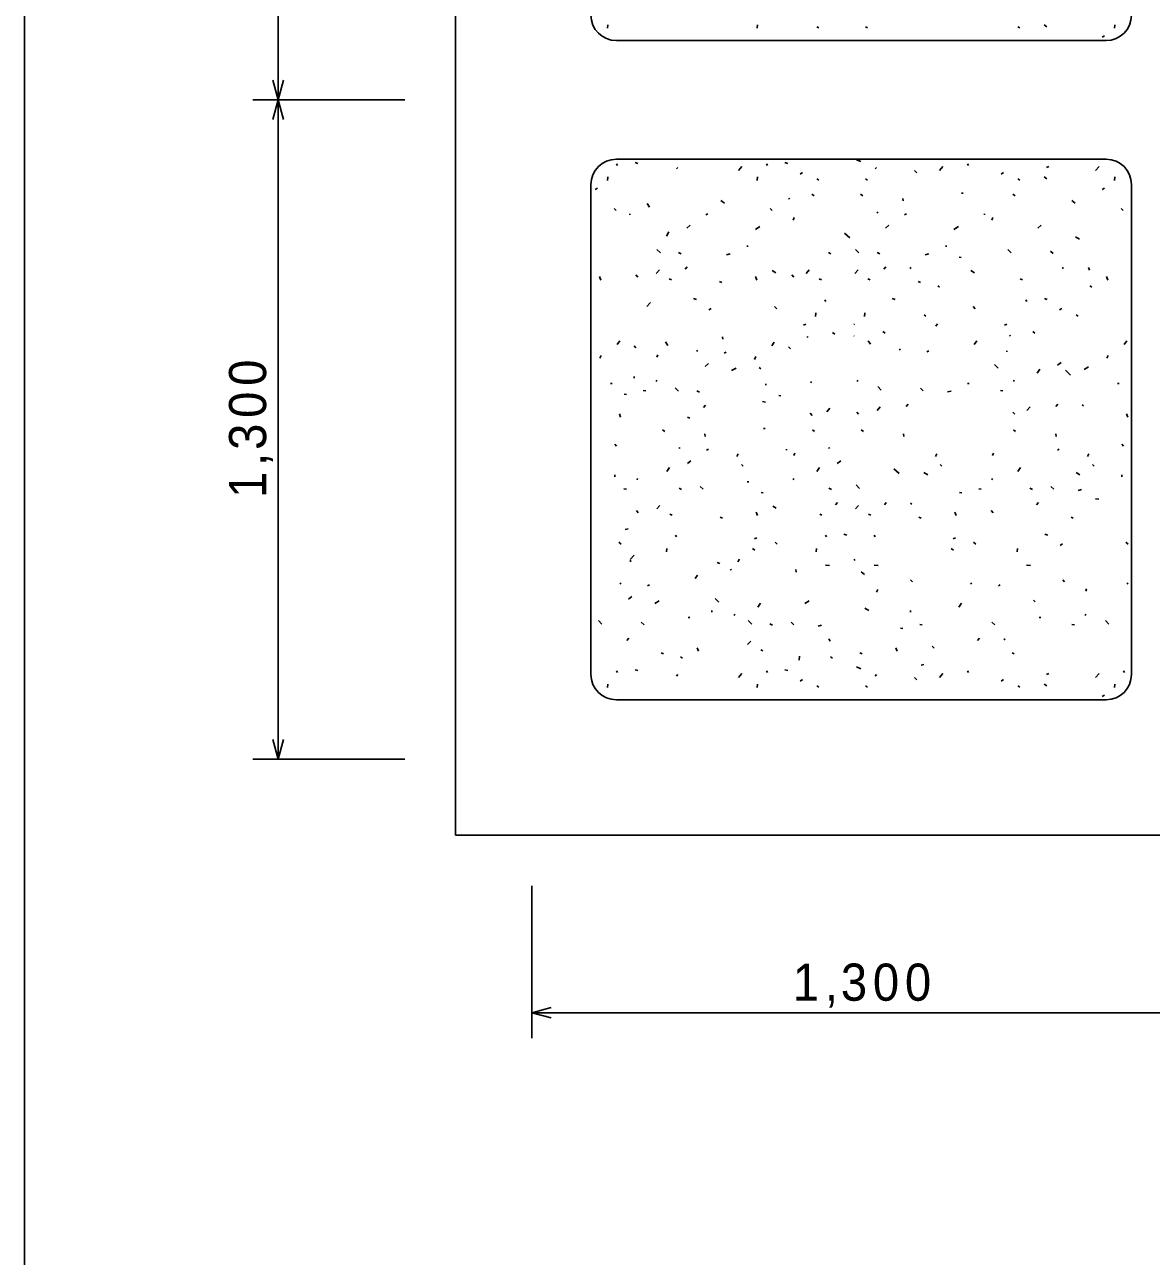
# Model space of a CAD drawing. Units: millimetres at full size, sheet at 1:20. Extents: x -7610 to 7610, y -5340 to 5340.
# Drawn here: x -7610 to -5388, y -2947 to -518 of the extents above; entities that cross this region are included whole.
import ezdxf

# ---------------------------------------------------------------- set-up
doc = ezdxf.new("R2010")
doc.units = ezdxf.units.MM
doc.header["$LTSCALE"] = 20
for name, color, linetype in [('0-0_枠', 5, 'Continuous'), ('0-6_寸法', 7, 'Continuous'), ('0-8_ハッチング', 3, 'Continuous'), ('3-0', 2, 'Continuous')]:
    doc.layers.add(name, color=color, linetype=linetype)
doc.styles.add('HGPｺﾞｼｯｸE', font='')
doc.styles.get('HGPｺﾞｼｯｸE').set_extended_font_data('HGPｺﾞｼｯｸE')

msp = doc.modelspace()

# ---------------------------------------------------------------- linework, layer by layer
at = {"layer": '0-0_枠'}
for p, q in [((-6760, 3383.63), (-6760, -2116.37)), ((-5477, -549.37), (-6443, -549.37)), ((-5477, -783.37), (-6443, -783.37)), ((-6493, -833.37), (-6493, -1799.37)), ((-5427, -1799.37), (-5427, -833.37)), ((-5477, -1849.37), (-6443, -1849.37)), ((-6760, -2116.37), (-2018.29, -2116.37))]:
    msp.add_line(p, q, dxfattribs=at)
for centre, start, end in [((-6443, -499.37), 180, 270), ((-5477, -499.37), 270, 0), ((-6443, -833.37), 90, 180), ((-5477, -833.37), 0, 90), ((-6443, -1799.37), 180, 270), ((-5477, -1799.37), 270, 0)]:
    msp.add_arc(centre, 50, start, end, dxfattribs=at)
at = {"layer": '0-6_寸法'}
for p, q in [((-7110, 633.63), (-7110, -666.37)), ((-7110, -666.37), (-7120.35, -627.74)), ((-7110, -666.37), (-7099.65, -627.74)), ((-6860, -666.37), (-7160, -666.37)), ((-7110, -666.37), (-7120.35, -705.01)), ((-7110, -666.37), (-7099.65, -705.01)), ((-7110, -666.37), (-7110, -1966.37)), ((-7110, -1966.37), (-7120.35, -1927.74)), ((-7110, -1966.37), (-7099.65, -1927.74)), ((-6860, -1966.37), (-7160, -1966.37)), ((-6610, -2216.37), (-6610, -2516.37)), ((-6610, -2466.37), (-6571.36, -2456.02)), ((-6610, -2466.37), (-6571.36, -2476.73)), ((-6610, -2466.37), (-5310, -2466.37))]:
    msp.add_line(p, q, dxfattribs=at)
at = {"layer": '0-8_ハッチング'}
for p, q in [((-6460.72, -525.13), (-6460.09, -518.22)), ((-6165.16, -525.13), (-6164.53, -518.22)), ((-6047.62, -521.99), (-6043.85, -524.51)), ((-5951.46, -521.99), (-5947.69, -524.51)), ((-5651.23, -521.99), (-5647.46, -524.51)), ((-5599.06, -518.22), (-5594.03, -521.99)), ((-5460.72, -525.13), (-5460.09, -518.22)), ((-5484.6, -542.73), (-5480.21, -540.22)), ((-6442.49, -792.45), (-6440.61, -795.59)), ((-6406.04, -789.94), (-6400.38, -791.82)), ((-6324.33, -802.51), (-6321.81, -799.36)), ((-6202.24, -805.65), (-6195.33, -797.48)), ((-6146.93, -792.45), (-6145.05, -795.59)), ((-6110.48, -789.94), (-6104.82, -791.82)), ((-5969.69, -784.28), (-5960.89, -788.05)), ((-5932.61, -802.51), (-5930.09, -799.36)), ((-5805.85, -805.65), (-5798.93, -797.48)), ((-5750.54, -792.45), (-5748.65, -795.59)), ((-5594.66, -799.36), (-5590.26, -797.48)), ((-5497.8, -805.65), (-5490.89, -797.48)), ((-6460.72, -825.13), (-6460.09, -818.22)), ((-6165.16, -825.13), (-6164.53, -818.22)), ((-6080.31, -812.56), (-6075.91, -809.42)), ((-6047.62, -821.99), (-6043.85, -824.51)), ((-5951.46, -821.99), (-5947.69, -824.51)), ((-5854.67, -805.65), (-5850.27, -810.05)), ((-5683.91, -812.56), (-5679.51, -809.42)), ((-5651.23, -821.99), (-5647.46, -824.51)), ((-5599.06, -818.22), (-5594.03, -821.99)), ((-5460.72, -825.13), (-5460.09, -818.22)), ((-6484.6, -842.73), (-6480.21, -840.22)), ((-5762.07, -849.98), (-5758.92, -849.98)), ((-5484.6, -842.73), (-5480.21, -840.22)), ((-6381.95, -870.72), (-6377.55, -877.63)), ((-6236.76, -865.06), (-6229.84, -870.09)), ((-6102.88, -860.03), (-6101.62, -861.92)), ((-6057.47, -852.49), (-6053.07, -855.63)), ((-5961.31, -852.49), (-5956.91, -855.63)), ((-5877.72, -860.66), (-5877.09, -865.69)), ((-5661.08, -852.49), (-5656.68, -855.63)), ((-5544.8, -865.06), (-5537.88, -870.09)), ((-6447.38, -880.77), (-6443.6, -884.54)), ((-6416.58, -890.83), (-6416.58, -892.72)), ((-6266.3, -892.72), (-6262.52, -890.83)), ((-6139.33, -880.77), (-6135.56, -884.54)), ((-6094.08, -903.4), (-6092.19, -898.37)), ((-5928.63, -887.06), (-5927.37, -889.57)), ((-5874.57, -892.72), (-5870.8, -890.83)), ((-5716.81, -890.83), (-5716.81, -892.72)), ((-5702.36, -903.4), (-5700.47, -898.37)), ((-5447.38, -880.77), (-5443.6, -884.54)), ((-6304.01, -919.11), (-6297.09, -913.46)), ((-6168.87, -921.63), (-6160.07, -915.97)), ((-5912.29, -919.11), (-5905.37, -913.46)), ((-5777.15, -921.63), (-5768.35, -915.97)), ((-5612.05, -919.11), (-5605.14, -913.46)), ((-6344.23, -934.83), (-6339.21, -926.66)), ((-5992.73, -929.17), (-5982.68, -938.6)), ((-5537.26, -936.71), (-5529.71, -941.11)), ((-6363.09, -961.23), (-6356.18, -968.14)), ((-6320.35, -967.51), (-6315.32, -970.03)), ((-6225.44, -971.91), (-6218.53, -970.03)), ((-6185.84, -954.94), (-6182.7, -954.94)), ((-6024.79, -967.51), (-6019.76, -970.03)), ((-5971.37, -961.23), (-5964.45, -968.14)), ((-5928.63, -967.51), (-5923.6, -970.03)), ((-5833.72, -971.91), (-5826.81, -970.03)), ((-5794.12, -954.94), (-5790.98, -954.94)), ((-5671.13, -961.23), (-5664.22, -968.14)), ((-5586.91, -964.37), (-5581.25, -969.4)), ((-6303.38, -995.8), (-6307.15, -1000.2)), ((-5911.66, -995.8), (-5915.43, -1000.2)), ((-5767.09, -976.31), (-5762.69, -976.94)), ((-6476.29, -1014.65), (-6473.77, -1021.57)), ((-6404.64, -1011.51), (-6400.86, -1015.91)), ((-6364.35, -1008.37), (-6358.06, -1001.45)), ((-6338.58, -1019.05), (-6334.18, -1020.94)), ((-6168.24, -1014.65), (-6165.73, -1021.57)), ((-6135.56, -1002.71), (-6128.65, -1007.11)), ((-6096.59, -1011.51), (-6092.82, -1015.91)), ((-6068.79, -1008.37), (-6062.5, -1001.45)), ((-6043.02, -1019.05), (-6038.62, -1020.94)), ((-5972.62, -1008.37), (-5966.34, -1001.45)), ((-5946.86, -1019.05), (-5942.46, -1020.94)), ((-5863.89, -997.05), (-5861.37, -998.94)), ((-5743.84, -1002.71), (-5736.92, -1007.11)), ((-5646.62, -1019.05), (-5642.22, -1020.94)), ((-5563.65, -997.05), (-5561.14, -998.94)), ((-5512.11, -997.05), (-5509.6, -1002.08)), ((-5476.29, -1014.65), (-5473.77, -1021.57)), ((-6239.27, -1024.71), (-6234.87, -1026.59)), ((-5847.55, -1024.71), (-5843.15, -1026.59)), ((-5809.21, -1032.88), (-5805.44, -1035.39)), ((-5508.97, -1032.88), (-5505.2, -1035.39)), ((-6382.57, -1073.73), (-6375.66, -1065.56)), ((-6290.81, -1058.02), (-6285.15, -1059.91)), ((-6031.7, -1060.53), (-6029.82, -1063.68)), ((-5899.09, -1058.02), (-5893.43, -1059.91)), ((-5635.31, -1060.53), (-5633.42, -1063.68)), ((-5598.85, -1058.02), (-5593.2, -1059.91)), ((-6260.64, -1080.65), (-6256.24, -1077.5)), ((-6131.16, -1073.73), (-6126.76, -1078.13)), ((-6049.93, -1093.22), (-6049.3, -1086.3)), ((-5953.77, -1093.22), (-5953.14, -1086.3)), ((-5836.23, -1090.08), (-5832.46, -1092.59)), ((-5739.44, -1073.73), (-5735.04, -1078.13)), ((-5568.68, -1080.65), (-5564.28, -1077.5)), ((-5536, -1090.08), (-5532.23, -1092.59)), ((-6073.81, -1110.82), (-6069.41, -1108.3)), ((-5974.64, -1109.09), (-5973.25, -1108.3)), ((-5812.98, -1112.7), (-5809.83, -1107.67)), ((-5677.42, -1110.82), (-5673.02, -1108.3)), ((-6233.37, -1133.45), (-6232.74, -1138.48)), ((-6066.81, -1132.82), (-6065.55, -1134.71)), ((-6016.73, -1125.28), (-6012.33, -1128.42)), ((-5974.64, -1131.48), (-5974.05, -1132.35)), ((-5946.33, -1141.15), (-5941.93, -1148.07)), ((-5917.42, -1122.93), (-5913.02, -1126.07)), ((-5667.27, -1130.47), (-5666.01, -1132.35)), ((-5621.86, -1122.93), (-5617.46, -1126.07)), ((-6441.47, -1148.7), (-6436.44, -1141.78)), ((-6408.16, -1151.21), (-6404.39, -1154.98)), ((-6345.88, -1143.5), (-6341.48, -1150.42)), ((-6284.28, -1159.85), (-6283.03, -1162.36)), ((-6230.23, -1165.5), (-6226.46, -1163.62)), ((-6136.58, -1151.05), (-6131.55, -1144.13)), ((-6103.27, -1153.56), (-6099.5, -1157.33)), ((-5884.74, -1157.49), (-5883.48, -1160.01)), ((-5830.68, -1163.15), (-5826.91, -1161.27)), ((-5737.03, -1148.7), (-5732, -1141.78)), ((-5672.92, -1161.27), (-5672.92, -1163.15)), ((-5441.47, -1148.7), (-5436.44, -1141.78)), ((-6475.41, -1175.72), (-6472.9, -1170.07)), ((-6362.9, -1173.84), (-6361.02, -1168.81)), ((-6267.94, -1191.9), (-6261.03, -1186.25)), ((-6170.52, -1178.07), (-6168.01, -1172.42)), ((-5697.44, -1188.29), (-5689.89, -1195.21)), ((-5572.83, -1189.55), (-5565.92, -1183.89)), ((-5475.41, -1175.72), (-5472.9, -1170.07)), ((-6408.16, -1211.55), (-6408.16, -1215.32)), ((-6215.77, -1200.07), (-6206.97, -1195.04)), ((-6161.09, -1193.79), (-6157.95, -1196.93)), ((-5613.06, -1205.26), (-5608.03, -1197.09)), ((-5557.12, -1199.61), (-5547.07, -1209.03)), ((-5520.67, -1197.72), (-5511.87, -1192.69)), ((-6454.67, -1225.38), (-6451.53, -1225.38)), ((-6364.16, -1221.61), (-6362.9, -1219.09)), ((-6327.02, -1234.01), (-6320.11, -1240.93)), ((-6149.78, -1227.73), (-6146.64, -1227.73)), ((-6059.27, -1223.96), (-6058.01, -1221.44)), ((-5967.77, -1221.61), (-5966.51, -1219.09)), ((-5927.48, -1231.66), (-5920.56, -1238.58)), ((-5843.25, -1234.8), (-5837.6, -1239.83)), ((-5750.23, -1225.38), (-5747.09, -1225.38)), ((-5659.72, -1221.61), (-5658.47, -1219.09)), ((-5454.67, -1225.38), (-5451.53, -1225.38)), ((-6427.64, -1246.75), (-6423.24, -1247.38)), ((-6389.93, -1239.2), (-6384.9, -1239.83)), ((-6284.28, -1240.3), (-6279.26, -1242.81)), ((-6154.81, -1261.04), (-6148.52, -1262.3)), ((-6122.75, -1249.1), (-6118.35, -1249.73)), ((-5789.83, -1242.35), (-5782.92, -1240.46)), ((-5685.49, -1239.2), (-5680.46, -1239.83)), ((-6437.07, -1285.09), (-6434.56, -1292)), ((-6267.31, -1268.58), (-6271.09, -1272.98)), ((-6060.53, -1284.3), (-6056.76, -1288.7)), ((-6028.05, -1281.15), (-6021.76, -1274.24)), ((-5969.02, -1281.94), (-5965.25, -1286.34)), ((-5928.74, -1278.8), (-5922.45, -1271.89)), ((-5867.77, -1266.23), (-5871.54, -1270.63)), ((-5660.98, -1281.94), (-5657.21, -1286.34)), ((-5633.17, -1278.8), (-5626.89, -1271.89)), ((-5572.21, -1266.23), (-5575.98, -1270.63)), ((-5524.44, -1267.49), (-5521.92, -1269.37)), ((-5437.07, -1285.09), (-5434.56, -1292)), ((-6302.51, -1291.84), (-6298.11, -1293.72)), ((-6351.91, -1316.96), (-6347.51, -1320.1)), ((-6268.32, -1325.13), (-6267.69, -1330.16)), ((-6152.67, -1314.44), (-6149.52, -1314.44)), ((-6056.35, -1316.96), (-6051.95, -1320.1)), ((-5960.19, -1316.96), (-5955.79, -1320.1)), ((-5876.6, -1325.13), (-5875.97, -1330.16)), ((-5659.96, -1316.96), (-5655.56, -1320.1)), ((-5576.36, -1325.13), (-5575.73, -1330.16)), ((-6446.25, -1345.24), (-6442.48, -1349.01)), ((-6319.23, -1351.53), (-6317.97, -1354.04)), ((-6265.18, -1357.18), (-6261.4, -1355.3)), ((-6107.41, -1355.3), (-6107.41, -1357.18)), ((-6023.67, -1351.53), (-6022.41, -1354.04)), ((-5573.22, -1357.18), (-5569.45, -1355.3)), ((-5446.25, -1345.24), (-5442.48, -1349.01)), ((-6302.89, -1383.58), (-6295.97, -1377.92)), ((-6205.46, -1369.75), (-6202.95, -1364.1)), ((-6092.96, -1367.87), (-6091.07, -1362.84)), ((-6007.33, -1383.58), (-6000.41, -1377.92)), ((-5813.74, -1369.75), (-5811.23, -1364.1)), ((-5701.23, -1367.87), (-5699.35, -1362.84)), ((-5513.51, -1369.75), (-5510.99, -1364.1)), ((-6446.25, -1405.58), (-6446.25, -1409.35)), ((-6343.11, -1399.29), (-6338.08, -1391.12)), ((-6196.04, -1385.47), (-6192.89, -1388.61)), ((-6047.55, -1399.29), (-6042.52, -1391.12)), ((-5895.45, -1393.64), (-5885.39, -1403.07)), ((-5836.37, -1401.18), (-5828.83, -1405.58)), ((-5804.31, -1385.47), (-5801.17, -1388.61)), ((-5651.16, -1399.29), (-5646.13, -1391.12)), ((-5536.13, -1401.18), (-5528.59, -1405.58)), ((-5504.08, -1385.47), (-5500.94, -1388.61)), ((-5446.25, -1405.58), (-5446.25, -1409.35)), ((-6402.26, -1415.64), (-6401, -1413.12)), ((-6319.23, -1431.98), (-6314.2, -1434.49)), ((-6277.75, -1428.84), (-6272.09, -1433.86)), ((-6184.72, -1419.41), (-6181.58, -1419.41)), ((-6094.21, -1415.64), (-6092.96, -1413.12)), ((-6023.67, -1431.98), (-6018.64, -1434.49)), ((-5970.25, -1425.69), (-5963.33, -1432.61)), ((-5702.49, -1415.64), (-5701.23, -1413.12)), ((-5627.27, -1431.98), (-5622.24, -1434.49)), ((-5585.79, -1428.84), (-5580.13, -1433.86)), ((-6428.03, -1433.24), (-6423, -1433.86)), ((-6157.7, -1440.78), (-6153.3, -1441.41)), ((-5765.97, -1440.78), (-5761.57, -1441.41)), ((-5728.26, -1433.24), (-5723.23, -1433.86)), ((-5532.36, -1436.38), (-5525.45, -1434.49)), ((-5497.79, -1452.72), (-5491.51, -1453.98)), ((-6403.51, -1475.98), (-6399.74, -1480.38)), ((-6363.23, -1472.83), (-6356.94, -1465.92)), ((-6167.12, -1479.12), (-6164.61, -1486.03)), ((-6134.44, -1467.18), (-6127.53, -1471.58)), ((-6006.7, -1460.26), (-6010.47, -1464.66)), ((-5971.5, -1472.83), (-5965.22, -1465.92)), ((-5910.54, -1460.26), (-5914.31, -1464.66)), ((-5862.77, -1461.52), (-5860.25, -1463.4)), ((-5775.4, -1479.12), (-5772.89, -1486.03)), ((-5703.75, -1475.98), (-5699.98, -1480.38)), ((-5610.3, -1460.26), (-5614.07, -1464.66)), ((-6337.46, -1483.52), (-6333.06, -1485.4)), ((-6238.15, -1489.17), (-6233.75, -1491.06)), ((-6041.9, -1483.52), (-6037.5, -1485.4)), ((-5945.73, -1483.52), (-5941.33, -1485.4)), ((-5846.43, -1489.17), (-5842.03, -1491.06)), ((-5546.19, -1489.17), (-5541.79, -1491.06)), ((-6425.51, -1513.69), (-6419.86, -1512.43)), ((-6326.14, -1525), (-6324.26, -1528.14)), ((-6170.27, -1531.92), (-6165.87, -1530.03)), ((-6030.58, -1525), (-6028.7, -1528.14)), ((-5994.13, -1522.49), (-5988.47, -1524.37)), ((-5934.42, -1525), (-5932.53, -1528.14)), ((-5778.54, -1531.92), (-5774.14, -1530.03)), ((-5597.73, -1522.49), (-5592.07, -1524.37)), ((-6438.08, -1538.2), (-6433.68, -1542.6)), ((-6344.37, -1557.69), (-6343.74, -1550.77)), ((-6174.67, -1550.77), (-6169.64, -1554.54)), ((-6130.04, -1538.2), (-6125.64, -1542.6)), ((-6048.81, -1557.69), (-6048.18, -1550.77)), ((-5782.94, -1550.77), (-5777.92, -1554.54)), ((-5738.32, -1538.2), (-5733.92, -1542.6)), ((-5652.41, -1557.69), (-5651.78, -1550.77)), ((-5567.56, -1545.11), (-5563.16, -1541.97)), ((-5438.08, -1538.2), (-5433.68, -1542.6)), ((-6415.46, -1572.77), (-6407.91, -1563.97)), ((-6414.84, -1573.72), (-6414.84, -1577.49)), ((-6243.88, -1578.75), (-6238.85, -1580.63)), ((-6203.58, -1577.17), (-6200.44, -1572.14)), ((-5974.64, -1574.2), (-5972.13, -1572.77)), ((-6218.11, -1591.95), (-6216.85, -1593.83)), ((-6089.11, -1592.58), (-6088.48, -1597.6)), ((-6030.65, -1583.78), (-6022.48, -1584.41)), ((-5960.26, -1596.98), (-5953.35, -1602)), ((-5934.49, -1583.78), (-5926.32, -1584.41)), ((-5634.26, -1583.78), (-5626.09, -1584.41)), ((-6435.58, -1618.97), (-6434.32, -1621.49)), ((-6381.53, -1624.63), (-6377.75, -1622.75)), ((-6287.87, -1610.18), (-6282.85, -1603.26)), ((-5862.84, -1612.69), (-5859.07, -1616.46)), ((-5743.62, -1618.97), (-5742.37, -1621.49)), ((-5689.57, -1624.63), (-5685.8, -1622.75)), ((-5562.6, -1612.69), (-5558.83, -1616.46)), ((-5435.58, -1618.97), (-5434.32, -1621.49)), ((-6419.24, -1651.03), (-6412.32, -1645.37)), ((-6248.28, -1649.77), (-6240.73, -1656.69)), ((-5930.09, -1637.2), (-5927.58, -1631.55)), ((-5517.35, -1635.32), (-5515.46, -1630.29)), ((-6367.07, -1659.2), (-6358.27, -1654.17)), ((-6254.56, -1673.03), (-6254.56, -1676.8)), ((-6163.9, -1666.74), (-6158.87, -1658.57)), ((-6071.51, -1659.2), (-6062.71, -1654.17)), ((-5952.72, -1668.63), (-5945.18, -1673.03)), ((-5862.84, -1673.03), (-5862.84, -1676.8)), ((-5767.51, -1666.74), (-5762.48, -1658.57)), ((-5620.43, -1652.92), (-5617.29, -1656.06)), ((-6478.32, -1693.14), (-6471.41, -1700.06)), ((-6394.1, -1696.28), (-6388.44, -1701.31)), ((-6301.07, -1686.86), (-6297.93, -1686.86)), ((-6210.56, -1683.09), (-6209.31, -1680.57)), ((-6182.76, -1693.14), (-6175.84, -1700.06)), ((-6140.02, -1699.43), (-6134.99, -1701.94)), ((-6098.53, -1696.28), (-6092.88, -1701.31)), ((-5702.14, -1696.28), (-5696.48, -1701.31)), ((-5609.12, -1686.86), (-5605.97, -1686.86)), ((-5518.61, -1683.09), (-5517.35, -1680.57)), ((-5478.32, -1693.14), (-5471.41, -1700.06)), ((-6045.11, -1703.83), (-6038.2, -1701.94)), ((-5882.32, -1708.23), (-5877.92, -1708.85)), ((-5844.61, -1700.68), (-5839.58, -1701.31)), ((-5544.38, -1700.68), (-5539.35, -1701.31)), ((-6418.61, -1727.71), (-6422.38, -1732.11)), ((-6283.47, -1746.57), (-6280.96, -1753.48)), ((-6184.02, -1740.28), (-6177.73, -1733.37)), ((-6023.74, -1728.97), (-6021.23, -1734)), ((-5891.75, -1746.57), (-5889.24, -1753.48)), ((-5820.1, -1743.42), (-5816.33, -1747.82)), ((-5726.65, -1727.71), (-5730.42, -1732.11)), ((-5678.88, -1728.97), (-5676.37, -1730.85)), ((-6354.5, -1756.62), (-6350.1, -1758.51)), ((-6316.16, -1764.79), (-6312.39, -1767.31)), ((-6158.25, -1750.97), (-6153.85, -1752.85)), ((-6082.19, -1771.08), (-6081.56, -1763.54)), ((-6020.6, -1764.79), (-6016.83, -1767.31)), ((-5962.78, -1756.62), (-5958.38, -1758.51)), ((-5662.54, -1756.62), (-5658.14, -1758.51)), ((-6442.49, -1792.45), (-6440.61, -1795.59)), ((-6406.04, -1789.94), (-6400.38, -1791.82)), ((-6146.93, -1792.45), (-6145.05, -1795.59)), ((-6110.48, -1789.94), (-6104.82, -1791.82)), ((-5969.69, -1784.28), (-5960.89, -1788.05)), ((-5842.1, -1781.14), (-5836.44, -1779.88)), ((-5750.54, -1792.45), (-5748.65, -1795.59)), ((-5442.49, -1792.45), (-5440.61, -1795.59)), ((-6460.72, -1825.13), (-6460.09, -1818.22)), ((-6324.33, -1802.51), (-6321.81, -1799.36)), ((-6202.24, -1805.65), (-6195.33, -1797.48)), ((-6165.16, -1825.13), (-6164.53, -1818.22)), ((-6080.31, -1812.56), (-6075.91, -1809.42)), ((-5932.61, -1802.51), (-5930.09, -1799.36)), ((-5854.67, -1805.65), (-5850.27, -1810.05)), ((-5805.85, -1805.65), (-5798.93, -1797.48)), ((-5683.91, -1812.56), (-5679.51, -1809.42)), ((-5599.06, -1818.22), (-5594.03, -1821.99)), ((-5594.66, -1799.36), (-5590.26, -1797.48)), ((-5497.8, -1805.65), (-5490.89, -1797.48)), ((-5460.72, -1825.13), (-5460.09, -1818.22)), ((-6047.62, -1821.99), (-6043.85, -1824.51)), ((-5951.46, -1821.99), (-5947.69, -1824.51)), ((-5651.23, -1821.99), (-5647.46, -1824.51)), ((-5484.6, -1842.73), (-5480.21, -1840.22))]:
    msp.add_line(p, q, dxfattribs=at)
at = {"layer": '3-0', "color": 1}
msp.add_lwpolyline([(-7610, 5340), (-7610, -5340), (7610, -5340)], dxfattribs=at)

# ---------------------------------------------------------------- texts
at = {"layer": '0-6_寸法', "color": 3, "insert": (-7120, -1451.37), "char_height": 73.31, "attachment_point": 7, "rotation": 90, "style": 'HGPｺﾞｼｯｸE'}
msp.add_mtext('\\T1.22;\\W0.95;1,300', dxfattribs=at)
at = {"layer": '0-6_寸法', "color": 3, "insert": (-6095, -2456.37), "char_height": 73.31, "attachment_point": 7, "style": 'HGPｺﾞｼｯｸE'}
msp.add_mtext('\\T1.22;\\W0.95;1,300', dxfattribs=at)

doc.saveas('drawing.dxf')
